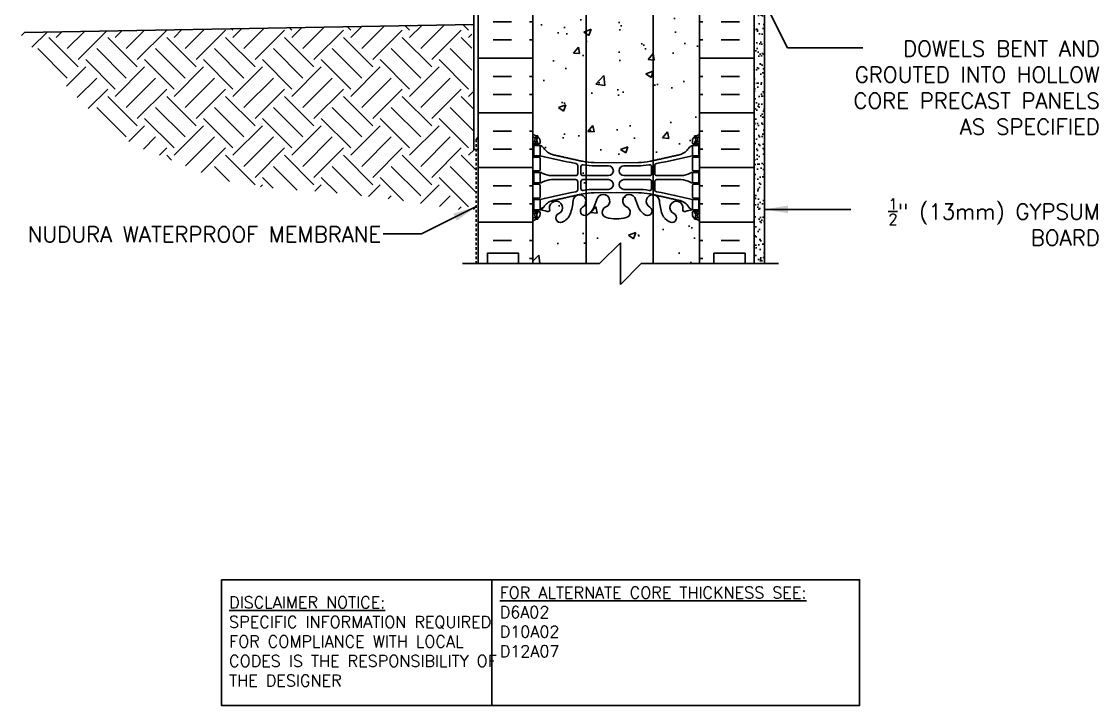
# Model space of a CAD drawing. Header units: inches. Extents: x 163.5 to 217.1, y 114.7 to 181.9.
# Drawn here: x 165.3 to 217, y 114.7 to 147.5 of the extents above; entities that cross this region are included whole.
import ezdxf
from ezdxf.enums import TextEntityAlignment as Align

# ---------------------------------------------------------------- set-up
doc = ezdxf.new("R2010")
doc.units = ezdxf.units.IN
doc.header["$LTSCALE"] = 0.5
doc.header["$MEASUREMENT"] = 0
doc.linetypes.add('DASHED2', pattern=[0.375, 0.25, -0.125])
for name, color, linetype in [('HATCH', 12, 'Continuous'), ('line25', 2, 'Continuous'), ('LINE3', 3, 'Continuous'), ('LINE50', 5, 'Continuous'), ('LINE9', 9, 'Continuous'), ('TEXT', 4, 'Continuous'), ('Web_Edge', 9, 'Continuous')]:
    doc.layers.add(name, color=color, linetype=linetype)
doc.styles.add('DIM', font='romans.shx', dxfattribs={"width": 0.7})
doc.styles.add('ROMANS', font='romans.shx', dxfattribs={"height": 0.75})
doc.styles.get("Standard").update_dxf_attribs({"font": 'romans.shx', "height": 0.75})
doc.dimstyles.new('ext_12', dxfattribs={"dimscale": 12, "dimtxt": 0.09375, "dimasz": 0.09375, "dimexe": 0.09375, "dimexo": 0.0625, "dimgap": 0.0625, "dimtad": 1, "dimdec": 1, "dimzin": 3, "dimdsep": 46, "dimlunit": 4, "dimtxsty": 'DIM', "dimcen": 0.09, "dimdle": 0.09375, "dimclrt": 4, "dimadec": 0, "dimazin": 0, "dimtfac": 1, "dimtdec": 1, "dimtmove": 2, "dimatfit": 3, "dimfxl": 1, "dimfrac": 2, "dimtolj": 1, "dimtzin": 0, "dimarcsym": 0})
pattern_1 = [(50, (189.7694, 134.9171), (3.5863, -0.3138), [0.375, -4.125]), (355, (189.7694, 134.917), (-0.6938, 3.761), [0.3, -3.3]), (100.45, (190.0683, 134.891), (2.8925, 3.4472), [0.3187, -3.5057]), (46.184, (189.7694, 135.917), (5.3362, -0.8276), [0.5625, -6.1875]), (96.636, (190.214, 135.848), (4.6733, 4.8706), [0.478, -5.2586]), (351.184, (189.7694, 135.917), (4.6733, 4.8706), [0.45, -4.95]), (21, (190.2694, 135.6671), (2.9845, -2.0131), [0.375, -4.125]), (326, (190.2694, 135.667), (1.2166, 3.6258), [0.3, -3.3]), (71.45, (190.518, 135.4994), (4.2011, 1.6127), [0.3187, -3.5057]), (37.5, (189.7694, 134.9171), (0.0608, 1.66447), [0, -3.26, 0, -3.35, 0, -3.3125]), (7.5, (189.7694, 134.9171), (1.31535, 1.97206), [0, -1.91, 0, -3.185, 0, -1.2625]), (327.5, (188.6544, 134.9171), (2.66911, -0.11277), [0, -1.25, 0, -3.9, 0, -5.175]), (317.5, (188.1544, 134.9171), (2.91593, 0.5005), [0, -1.625, 0, -2.59, 0, -3.675])]

msp = doc.modelspace()

# ---------------------------------------------------------------- hatches: boundary and pattern name
at = {"layer": 'HATCH'}
h = msp.add_hatch(dxfattribs=at)
h.set_pattern_fill('AR-CONC', color=256, scale=0.5)
h.set_pattern_definition([(50, (0, 0), (3.5863, -0.31376), [0.375, -4.125]), (355, (0, 0), (-0.693757, 3.76096), [0.3, -3.3]), (100.4514, (0.299, -0.026), (2.892544, 3.4472), [0.3187, -3.50571]), (46.1842, (0, 1), (5.33621, -0.8276), [0.5625, -6.1875]), (96.6356, (0.4447, 0.931), (4.67331, 4.87059), [0.47805, -5.25857]), (351.1842, (0, 1), (4.67331, 4.87059), [0.45, -4.95]), (21, (0.5, 0.75), (2.984535, -2.013094), [0.375, -4.125]), (326, (0.5, 0.75), (1.216577, 3.62575), [0.3, -3.3]), (71.4514, (0.7487, 0.5822), (4.20111, 1.612656), [0.3187, -3.50571]), (37.5, (0, 0), (0.060799, 1.664469), [0, -3.26, 0, -3.35, 0, -3.3125]), (7.5, (0, 0), (1.315348, 1.972059), [0, -1.91, 0, -3.185, 0, -1.2625]), (327.5, (-1.115, 0), (2.669112, -0.1127744), [0, -1.25, 0, -3.9, 0, -5.175]), (317.5, (-1.615, 0), (2.91593, 0.500525), [0, -1.625, 0, -2.59, 0, -3.675])])
edge = h.paths.add_edge_path()
edge.add_line((197.886, 180.917), (195.341, 180.917))
edge.add_line((195.341, 180.917), (195.369, 180.769))
edge.add_line((195.369, 180.769), (195.07, 180.795))
edge.add_line((195.07, 180.795), (195.172, 180.917))
edge.add_line((195.172, 180.917), (194.979, 180.917))
edge.add_line((194.979, 180.917), (193.979, 179.917))
edge.add_line((193.979, 179.917), (193.979, 180.917))
edge.add_line((193.979, 180.917), (193.979, 181.917))
edge.add_line((193.979, 181.917), (192.979, 180.917))
edge.add_line((192.979, 180.917), (189.886, 180.917))
edge.add_line((189.886, 180.917), (189.886, 178.144))
edge.add_arc((190.232, 178.505), 0.5, 226.2109, 246.4218)
edge.add_line((190.032, 178.047), (190.122, 178.047))
edge.add_line((190.122, 178.047), (190.122, 178.005))
edge.add_arc((189.982, 177.798), 0.25, 0, 55.9442, ccw=False)
edge.add_line((190.232, 177.798), (190.232, 177.73))
edge.add_arc((190.169, 177.73), 0.0625, -90, 0, ccw=False)
edge.add_line((190.169, 177.668), (190.122, 177.668))
edge.add_line((190.122, 177.668), (190.122, 177.598))
edge.add_line((190.122, 177.598), (190.227, 177.598))
edge.add_arc((190.104, 177.255), 0.364, 34.9775, 70.3387, ccw=False)
edge.add_arc((191.027, 177.866), 0.743, 212.7919, 253.8107)
edge.add_spline(control_points=[(190.82, 177.152), (192.257, 176.832)], knot_values=[0, 0, 1, 1], degree=1, periodic=0)
edge.add_arc((192.814, 179.763), 2.984, 259.2546, 270.0995)
edge.add_line((192.819, 176.78), (193.886, 176.764))
edge.add_line((193.886, 176.764), (194.952, 176.78))
edge.add_arc((194.957, 179.763), 2.984, 269.9005, 280.7454)
edge.add_spline(control_points=[(195.514, 176.832), (196.951, 177.152)], knot_values=[0, 0, 1, 1], degree=1, periodic=0)
edge.add_arc((196.744, 177.866), 0.743, 286.1893, 327.2081)
edge.add_arc((197.667, 177.255), 0.364, 109.6613, 145.0225, ccw=False)
edge.add_line((197.545, 177.598), (197.65, 177.598))
edge.add_line((197.65, 177.598), (197.65, 177.668))
edge.add_line((197.65, 177.668), (197.602, 177.668))
edge.add_arc((197.602, 177.73), 0.0625, 180, 270, ccw=False)
edge.add_line((197.54, 177.73), (197.54, 177.798))
edge.add_arc((197.79, 177.798), 0.25, 124.0558, 180, ccw=False)
edge.add_line((197.65, 178.005), (197.65, 178.047))
edge.add_line((197.65, 178.047), (197.74, 178.047))
edge.add_arc((197.54, 178.505), 0.5, 293.5782, 313.7891)
edge.add_line((197.886, 178.144), (197.886, 180.917))
h.paths.add_polyline_path([(197.701, 171.418, -0.6), (197.801, 171.418), (197.886, 171.158), (197.886, 171.917), (197.886, 173.952, 0.088416), (197.74, 174.049), (197.65, 174.049), (197.65, 174.091, -0.249069), (197.54, 174.298), (197.54, 174.365, -0.414214), (197.602, 174.428), (197.65, 174.428), (197.65, 174.498), (197.545, 174.498, 0.085348), (197.215, 174.422, -0.669601), (197.083, 174.542, 2.087231), (196.649, 174.318, -1), (196.485, 173.909, -0.21345), (196.093, 174.298, -0.068226), (195.957, 174.926, 1.753171), (195.506, 174.63, -0.940793), (195.303, 174.246, -0.173075), (194.957, 174.613), (194.814, 175, 1.612474), (194.383, 174.64, -0.734872), (194.36, 174.129, -0.068475), (193.886, 174.067, -0.068475), (193.411, 174.129, -0.734872), (193.388, 174.64, 1.612474), (192.957, 175), (192.814, 174.613, -0.173075), (192.468, 174.246, -0.940793), (192.265, 174.63, 1.753171), (191.814, 174.926, -0.068226), (191.678, 174.298, -0.21345), (191.286, 173.909, -1), (191.122, 174.318, 2.087231), (190.688, 174.542, -0.669601), (190.556, 174.422, 0.085348), (190.227, 174.498), (190.122, 174.498), (190.122, 174.428), (190.169, 174.428, -0.414214), (190.232, 174.365), (190.232, 174.298, -0.249069), (190.122, 174.091), (190.122, 174.049), (190.032, 174.049, 0.088416), (189.886, 173.952), (189.886, 171.917), (189.886, 171.158), (189.971, 171.418, -0.6), (190.071, 171.418), (190.119, 171.268), (190.246, 171.268, -0.414214), (190.296, 171.218), (190.296, 171.188), (190.396, 171.188), (190.396, 169.587, -0.380397), (190.688, 169.292, 2.087231), (191.122, 169.517, -1), (191.286, 169.925, -0.21345), (191.678, 169.536, -0.068226), (191.814, 168.908, 1.753171), (192.265, 169.205, -0.940793), (192.468, 169.588, -0.173075), (192.814, 169.221), (192.957, 168.834, 1.612474), (193.388, 169.194, -0.734872), (193.411, 169.705, -0.068475), (193.886, 169.767, -0.068475), (194.36, 169.705, -0.734872), (194.383, 169.194, 1.612474), (194.814, 168.834), (194.957, 169.221, -0.173075), (195.303, 169.588, -0.940793), (195.506, 169.205, 1.753171), (195.957, 168.908, -0.068226), (196.093, 169.536, -0.21345), (196.485, 169.925, -1), (196.649, 169.517, 2.087231), (197.083, 169.292, -0.380392), (197.376, 169.587), (197.376, 171.188), (197.476, 171.188), (197.476, 171.218, -0.414214), (197.526, 171.268), (197.652, 171.268)])
h.paths.add_polyline_path([(197.376, 164.698, 0.268138), (197.214, 164.846), (190.557, 164.846, 0.268156), (190.396, 164.698), (190.396, 163.229), (190.516, 163.029), (190.516, 162.917), (189.886, 162.917), (189.886, 162.542), (190.125, 162.542, -0.180815), (190.451, 162.667), (197.886, 162.667), (197.886, 162.917), (197.256, 162.917), (197.256, 163.029), (197.376, 163.229)])
h.paths.add_polyline_path([(198.414, 159.669), (198.606, 162.417), (190.453, 162.417, 0.243307), (190.25, 162.31), (190.25, 161.462), (190.209, 161.462), (190.209, 160.917), (189.959, 160.917), (189.959, 161.462), (189.886, 161.462), (189.886, 160.712), (190.25, 160.712), (190.25, 159.512), (189.886, 159.512), (189.886, 158.762), (190.25, 158.762), (190.25, 157.562), (189.886, 157.562), (189.886, 156.812), (190.25, 156.812), (190.25, 155.612), (189.886, 155.612), (189.886, 154.454, -0.324963), (189.992, 154.418, -0.520567), (190.399, 154.378, -0.520567), (190.858, 154.378, -0.520567), (191.422, 154.378, -0.520567), (191.908, 154.378, -0.520567), (192.301, 154.391, -0.520567), (192.983, 154.391, -0.520567), (193.351, 154.391, -0.520567), (193.561, 154.391, -0.520567), (193.993, 154.391, -0.520567), (194.518, 154.391, -0.520567), (195.082, 154.391, -0.520567), (195.515, 154.391, -0.396716), (195.934, 154.478, -0.396716), (196.354, 154.391, -0.520567), (196.787, 154.391, -0.520567), (197.351, 154.391, -0.520567), (197.875, 154.391, -0.098929), (197.95, 154.463, -0.69452), (198.073, 154.792), (198.237, 157.136), (198.362, 158.923, 0.932515)])
edge = h.paths.add_edge_path()
edge.add_arc((197.54, 147.329), 0.5, 46.2109, 66.4218)
edge.add_line((197.74, 147.788), (197.65, 147.788))
edge.add_line((197.65, 147.788), (197.65, 147.829))
edge.add_arc((197.79, 148.037), 0.25, 180, 235.9442, ccw=False)
edge.add_line((197.54, 148.037), (197.54, 148.104))
edge.add_arc((197.602, 148.104), 0.0625, 90, 180, ccw=False)
edge.add_line((197.602, 148.167), (197.65, 148.167))
edge.add_line((197.65, 148.167), (197.65, 148.237))
edge.add_line((197.65, 148.237), (197.545, 148.237))
edge.add_arc((197.667, 148.579), 0.364, 214.9775, 250.3387, ccw=False)
edge.add_arc((196.744, 147.968), 0.743, 32.7919, 73.8107)
edge.add_spline(control_points=[(196.951, 148.682), (195.514, 149.002)], knot_values=[0, 0, 1, 1], degree=1, periodic=0)
edge.add_arc((194.957, 146.071), 2.984, 79.2546, 90.0995)
edge.add_line((194.952, 149.055), (193.886, 149.07))
edge.add_line((193.886, 149.07), (192.819, 149.055))
edge.add_arc((192.814, 146.071), 2.984, 89.9005, 100.7454)
edge.add_spline(control_points=[(192.257, 149.002), (190.82, 148.682)], knot_values=[0, 0, 1, 1], degree=1, periodic=0)
edge.add_arc((191.027, 147.968), 0.743, 106.1893, 147.2081)
edge.add_arc((190.104, 148.579), 0.364, 289.6613, 325.0225, ccw=False)
edge.add_line((190.227, 148.237), (190.122, 148.237))
edge.add_line((190.122, 148.237), (190.122, 148.167))
edge.add_line((190.122, 148.167), (190.169, 148.167))
edge.add_arc((190.169, 148.104), 0.0625, 0, 90, ccw=False)
edge.add_line((190.232, 148.104), (190.232, 148.037))
edge.add_arc((189.982, 148.037), 0.25, 304.0558, 360, ccw=False)
edge.add_line((190.122, 147.829), (190.122, 147.788))
edge.add_line((190.122, 147.788), (190.032, 147.788))
edge.add_arc((190.232, 147.329), 0.5, 113.5782, 133.7891)
edge.add_line((189.886, 147.69), (189.886, 142.144))
edge.add_arc((190.232, 142.505), 0.5, 226.2109, 246.4218)
edge.add_line((190.032, 142.047), (190.122, 142.047))
edge.add_line((190.122, 142.047), (190.122, 142.005))
edge.add_arc((189.982, 141.798), 0.25, 0, 55.9442, ccw=False)
edge.add_line((190.232, 141.798), (190.232, 141.73))
edge.add_arc((190.169, 141.73), 0.0625, -90, 0, ccw=False)
edge.add_line((190.169, 141.668), (190.122, 141.668))
edge.add_line((190.122, 141.668), (190.122, 141.598))
edge.add_line((190.122, 141.598), (190.227, 141.598))
edge.add_arc((190.104, 141.255), 0.364, 34.9775, 70.3387, ccw=False)
edge.add_arc((191.027, 141.866), 0.743, 212.7919, 253.8107)
edge.add_spline(control_points=[(190.82, 141.152), (192.257, 140.832)], knot_values=[0, 0, 1, 1], degree=1, periodic=0)
edge.add_arc((192.814, 143.763), 2.984, 259.2546, 270.0995)
edge.add_line((192.819, 140.78), (193.886, 140.764))
edge.add_line((193.886, 140.764), (194.952, 140.78))
edge.add_arc((194.957, 143.763), 2.984, 269.9005, 280.7454)
edge.add_spline(control_points=[(195.514, 140.832), (196.951, 141.152)], knot_values=[0, 0, 1, 1], degree=1, periodic=0)
edge.add_arc((196.744, 141.866), 0.743, 286.1893, 327.2081)
edge.add_arc((197.667, 141.255), 0.364, 109.6613, 145.0225, ccw=False)
edge.add_line((197.545, 141.598), (197.65, 141.598))
edge.add_line((197.65, 141.598), (197.65, 141.668))
edge.add_line((197.65, 141.668), (197.602, 141.668))
edge.add_arc((197.602, 141.73), 0.0625, 180, 270, ccw=False)
edge.add_line((197.54, 141.73), (197.54, 141.798))
edge.add_arc((197.79, 141.798), 0.25, 124.0558, 180, ccw=False)
edge.add_line((197.65, 142.005), (197.65, 142.047))
edge.add_line((197.65, 142.047), (197.74, 142.047))
edge.add_arc((197.54, 142.505), 0.5, 293.5782, 313.7891)
edge.add_line((197.886, 142.144), (197.886, 147.69))
h = msp.add_hatch(dxfattribs=at)
h.set_pattern_fill('INSUL', color=256, scale=7, style=0)
h.set_pattern_definition([(0, (-2736.276, -261.0924), (0, 2.625), []), (0, (-2736.276, -260.2174), (0, 2.625), [0.875, -0.875]), (0, (-2736.276, -259.3424), (0, 2.625), [0.875, -0.875])])
h.paths.add_polyline_path([(187.261, 135.917), (187.698, 135.917), (187.698, 136.417), (189.198, 136.417), (189.198, 135.917), (189.886, 135.917), (189.886, 153.917), (189.198, 153.917), (189.198, 154.417), (187.698, 154.417), (187.698, 153.917), (187.261, 153.917)])
h = msp.add_hatch(dxfattribs=at)
h.set_pattern_fill('INSUL', color=256, scale=7, style=0)
h.set_pattern_definition([(180, (3124.047, -261.0924), (0, 2.625), []), (180, (3124.047, -260.2174), (0, 2.625), [0.875, -0.875]), (180, (3124.047, -259.3424), (0, 2.625), [0.875, -0.875])])
h.paths.add_polyline_path([(200.511, 135.917), (200.073, 135.917), (200.073, 136.417), (198.573, 136.417), (198.573, 135.917), (197.886, 135.917), (197.886, 153.917), (198.573, 153.917), (198.573, 154.417), (200.073, 154.417), (200.073, 153.917), (200.511, 153.917)])
h = msp.add_hatch(dxfattribs=at)
h.set_pattern_fill('AR-SAND', color=256, scale=0.25, style=0)
h.set_pattern_definition([(37.5, (93.70738, 7.51603), (-0.0157483, 0.4817059), [0, -0.38, 0, -0.425, 0, -0.40625]), (7.5, (93.7074, 7.516), (0.4424442, 0.7055365), [0, -0.205, 0, -0.3425, 0, -0.13125]), (327.5, (93.3999, 7.51603), (0.7785355, 0.0014148), [0, -0.125, 0, -0.45, 0, -0.5875]), (317.5, (93.3999, 7.516), (0.7515317, 0.219419), [0, -0.0625, 0, -0.295, 0, -0.3375])])
h.paths.add_polyline_path([(201.011, 144.478), (200.511, 145.277), (200.511, 135.917), (201.011, 135.917)])
h.paths.add_polyline_path([(201.011, 153.417), (200.511, 153.417), (200.511, 145.277), (201.011, 144.478)])
h = msp.add_hatch(dxfattribs=at)
h.set_pattern_fill('AR-CONC', color=256, scale=0.5, style=0)
h.set_pattern_definition([(50, (189.7694, 137.8155), (3.5863, -0.3138), [0.375, -4.125]), (355, (189.7694, 137.8155), (-0.6938, 3.761), [0.3, -3.3]), (100.45, (190.0683, 137.7893), (2.8925, 3.4472), [0.3187, -3.5057]), (46.18, (189.7694, 138.8155), (5.336, -0.8276), [0.5625, -6.1875]), (96.64, (190.214, 138.7465), (4.6733, 4.8706), [0.478, -5.2586]), (351.18, (189.7694, 138.8155), (4.6733, 4.8706), [0.45, -4.95]), (21, (190.2694, 138.5655), (2.9845, -2.013), [0.375, -4.125]), (326, (190.2694, 138.5655), (1.2166, 3.6258), [0.3, -3.3]), (71.45, (190.518, 138.3977), (4.201, 1.6127), [0.3187, -3.5057]), (37.5, (189.7694, 137.8155), (0.0608, 1.66447), [0, -3.26, 0, -3.35, 0, -3.3125]), (7.5, (189.7694, 137.8155), (1.31535, 1.97206), [0, -1.91, 0, -3.185, 0, -1.2625]), (327.5, (188.6544, 137.8155), (2.6691, -0.11277), [0, -1.25, 0, -3.9, 0, -5.175]), (317.5, (188.1544, 137.8155), (2.9159, 0.5005), [0, -1.625, 0, -2.59, 0, -3.675])])
edge = h.paths.add_edge_path()
edge.add_arc((192.814, 143.763), 2.984, 259.2546, 262.8136, ccw=False)
edge.add_spline(control_points=[(192.257, 140.832), (190.82, 141.152)], knot_values=[0, 0, 1, 1], degree=1, periodic=0)
edge.add_arc((191.027, 141.866), 0.743, 212.7919, 253.8107, ccw=False)
edge.add_arc((190.104, 141.255), 0.364, 34.9775, 70.3387)
edge.add_line((190.227, 141.598), (190.227, 141.098))
edge.add_line((190.227, 141.098), (190.122, 141.098))
edge.add_line((190.122, 141.098), (190.122, 141.028))
edge.add_line((190.122, 141.028), (190.169, 141.028))
edge.add_arc((190.169, 140.965), 0.0625, 0, 90, ccw=False)
edge.add_line((190.232, 140.965), (190.232, 140.43))
edge.add_arc((190.169, 140.43), 0.0625, -90, 0, ccw=False)
edge.add_line((190.169, 140.368), (190.122, 140.368))
edge.add_line((190.122, 140.368), (190.122, 140.298))
edge.add_line((190.122, 140.298), (190.218, 140.298))
edge.add_arc((190.222, 140.079), 0.219, 88.92, 91.08, ccw=False)
edge.add_line((190.227, 140.298), (190.227, 140.048))
edge.add_line((190.227, 140.048), (190.227, 139.798))
edge.add_arc((190.222, 140.016), 0.219, 271.08, 299.5063)
edge.add_arc((190.864, 138.797), 1.16, 94.1968, 117.4156, ccw=False)
edge.add_line((190.779, 139.953), (191.934, 139.952))
edge.add_arc((191.934, 139.852), 0.1, 0, 89.9612, ccw=False)
edge.add_line((192.034, 139.852), (192.034, 139.468))
edge.add_arc((191.934, 139.468), 0.1, -79.6343, 0, ccw=False)
edge.add_arc((197.035, 111.577), 28.253, 100.3657, 103.9448)
edge.add_line((190.227, 138.998), (190.227, 138.498))
edge.add_arc((190.104, 138.84), 0.364, 289.6613, 325.0225)
edge.add_arc((191.027, 138.229), 0.743, 106.1893, 147.2081, ccw=False)
edge.add_spline(control_points=[(190.82, 138.943), (192.257, 139.264)], knot_values=[0, 0, 1, 1], degree=1, periodic=0)
edge.add_arc((192.814, 136.332), 2.984, 97.1864, 100.7454, ccw=False)
edge.add_line((192.44, 139.292), (192.44, 140.803))
h = msp.add_hatch(dxfattribs=at)
h.set_pattern_fill('AR-CONC', color=256, scale=0.5, style=0)
h.set_pattern_definition(pattern_1)
h.paths.add_polyline_path([(192.44, 138.236, -0.878474), (192.265, 138.63, 1.753171), (191.814, 138.926, -0.068226), (191.678, 138.298, -0.21345), (191.286, 137.909, -1), (191.122, 138.318, 2.087231), (190.688, 138.542, -0.638777), (190.564, 138.419, 0.087457), (190.227, 138.498), (190.122, 138.498), (190.122, 138.428), (190.169, 138.428, -0.414214), (190.232, 138.365), (190.232, 138.298, -0.249069), (190.122, 138.091), (190.122, 138.049), (190.032, 138.049, 0.088416), (189.886, 137.952), (189.886, 135.917), (192.44, 135.917)])
h = msp.add_hatch(dxfattribs=at)
h.set_pattern_fill('AR-CONC', color=256, scale=0.5, style=0)
h.set_pattern_definition(pattern_1)
h.paths.add_polyline_path([(193.897, 138.067, -0.001668), (193.886, 138.067, -0.068475), (193.411, 138.129, -0.734872), (193.388, 138.64, 1.612474), (192.957, 139), (192.814, 138.613, -0.173075), (192.468, 138.246, -0.03412), (192.44, 138.236), (192.44, 135.917), (193.084, 135.917), (193.897, 136.731)])
h = msp.add_hatch(dxfattribs=at)
h.set_pattern_fill('AR-CONC', color=256, scale=0.5, style=0)
h.set_pattern_definition(pattern_1)
h.paths.add_polyline_path([(197.886, 137.952, 0.088416), (197.74, 138.049), (197.65, 138.049), (197.65, 138.091, -0.249069), (197.54, 138.298), (197.54, 138.365, -0.414214), (197.602, 138.428), (197.65, 138.428), (197.65, 138.498), (197.545, 138.498, 0.087457), (197.207, 138.419, -0.638777), (197.083, 138.542, 2.087231), (196.649, 138.318, -1), (196.485, 137.909, -0.21345), (196.093, 138.298, -0.068226), (195.957, 138.926, 1.753171), (195.506, 138.63, -0.940793), (195.303, 138.246, -0.173075), (194.957, 138.613), (194.814, 139, 1.612474), (194.383, 138.64, -0.734872), (194.36, 138.129, -0.066799), (193.897, 138.067), (193.897, 136.731), (194.084, 136.917), (194.084, 135.917), (194.084, 134.917), (195.084, 135.917), (197.886, 135.917)])

# ---------------------------------------------------------------- linework, layer by layer
for p, q in [((165.327, 146.877), (165.471, 147.021)), ((165.822, 146.311), (166.551, 147.04)), ((166.994, 146.776), (167.27, 147.052)), ((167.524, 146.245), (168.35, 147.071)), ((168.054, 145.715), (169.429, 147.09)), ((169.822, 146.776), (170.149, 147.102)), ((170.352, 146.245), (171.229, 147.121)), ((170.883, 145.715), (172.297, 147.129)), ((172.651, 147.129), (172.634, 147.146)), ((172.651, 146.776), (173.028, 147.153)), ((173.181, 146.245), (174.107, 147.172)), ((173.711, 145.715), (175.125, 147.129)), ((175.479, 147.129), (175.414, 147.194)), ((175.479, 146.776), (175.906, 147.203)), ((176.009, 146.245), (176.986, 147.222)), ((176.54, 145.715), (177.954, 147.129)), ((178.307, 147.129), (178.194, 147.243)), ((178.307, 146.776), (178.785, 147.253)), ((178.838, 146.245), (179.865, 147.272)), ((179.368, 145.715), (180.782, 147.129)), ((181.136, 147.129), (180.973, 147.292)), ((181.136, 146.776), (181.664, 147.304)), ((181.666, 146.245), (182.743, 147.322)), ((182.196, 145.715), (183.611, 147.129)), ((183.964, 147.129), (183.753, 147.34)), ((183.964, 146.776), (184.543, 147.354)), ((184.495, 146.245), (185.622, 147.373)), ((185.025, 145.715), (186.439, 147.129)), ((186.793, 147.129), (186.533, 147.389)), ((186.793, 146.776), (186.948, 146.931)), ((168.054, 145.361), (166.64, 146.776)), ((170.883, 145.361), (169.469, 146.776)), ((173.711, 145.361), (172.297, 146.776)), ((176.54, 145.361), (175.125, 146.776)), ((179.368, 145.361), (177.954, 146.776)), ((182.196, 145.361), (180.782, 146.776)), ((185.025, 145.361), (183.611, 146.776)), ((186.948, 146.267), (186.439, 146.776)), ((167.524, 144.831), (166.11, 146.245)), ((170.352, 144.831), (168.938, 146.245)), ((173.181, 144.831), (171.767, 146.245)), ((176.009, 144.831), (174.595, 146.245)), ((178.838, 144.831), (177.424, 146.245)), ((181.666, 144.831), (180.252, 146.245)), ((184.495, 144.831), (183.08, 146.245)), ((186.948, 145.206), (185.909, 146.245)), ((167.487, 144.441), (168.408, 145.361)), ((169.822, 144.301), (168.408, 145.715)), ((169.822, 143.947), (171.236, 145.361)), ((172.651, 144.301), (171.236, 145.715)), ((172.651, 143.947), (174.065, 145.361)), ((175.479, 144.301), (174.065, 145.715)), ((175.479, 143.947), (176.893, 145.361)), ((178.307, 144.301), (176.893, 145.715)), ((178.307, 143.947), (179.722, 145.361)), ((181.136, 144.301), (179.722, 145.715)), ((181.136, 143.947), (182.55, 145.361)), ((183.964, 144.301), (182.55, 145.715)), ((183.964, 143.947), (185.378, 145.361)), ((186.793, 144.301), (185.378, 145.715)), ((168.002, 143.894), (168.938, 144.831)), ((170.352, 143.417), (171.767, 144.831)), ((173.181, 143.417), (174.595, 144.831)), ((176.009, 143.417), (177.424, 144.831)), ((178.838, 143.417), (180.252, 144.831)), ((181.666, 143.417), (183.08, 144.831)), ((184.495, 143.417), (185.909, 144.831)), ((168.529, 143.361), (169.469, 144.301)), ((170.883, 142.886), (172.297, 144.301)), ((173.711, 142.886), (175.125, 144.301)), ((176.54, 142.886), (177.954, 144.301)), ((179.368, 142.886), (180.782, 144.301)), ((182.196, 142.886), (183.611, 144.301)), ((185.025, 142.886), (186.439, 144.301)), ((170.883, 142.533), (169.469, 143.947)), ((173.711, 142.533), (172.297, 143.947)), ((176.54, 142.533), (175.125, 143.947)), ((179.368, 142.533), (177.954, 143.947)), ((182.196, 142.533), (180.782, 143.947)), ((185.025, 142.533), (183.611, 143.947)), ((187.052, 143.334), (186.439, 143.947)), ((186.793, 143.947), (187.052, 144.207)), ((170.352, 142.003), (168.938, 143.417)), ((173.181, 142.003), (171.767, 143.417)), ((176.009, 142.003), (174.595, 143.417)), ((178.838, 142.003), (177.424, 143.417)), ((181.666, 142.003), (180.252, 143.417)), ((184.495, 142.003), (183.08, 143.417)), ((187.052, 142.273), (185.909, 143.417)), ((172.651, 141.472), (171.236, 142.886)), ((175.479, 141.472), (174.065, 142.886)), ((178.307, 141.472), (176.893, 142.886)), ((181.136, 141.472), (179.722, 142.886)), ((183.964, 141.472), (182.55, 142.886)), ((186.793, 141.472), (185.378, 142.886)), ((170.482, 141.779), (171.236, 142.533)), ((172.651, 141.119), (174.065, 142.533)), ((175.479, 141.119), (176.893, 142.533)), ((178.307, 141.119), (179.722, 142.533)), ((181.136, 141.119), (182.55, 142.533)), ((183.964, 141.119), (185.378, 142.533)), ((171.18, 141.416), (171.767, 142.003)), ((173.202, 140.609), (174.595, 142.003)), ((176.009, 140.588), (177.424, 142.003)), ((178.838, 140.588), (180.252, 142.003)), ((181.666, 140.588), (183.08, 142.003)), ((184.495, 140.588), (185.909, 142.003)), ((171.946, 141.121), (172.297, 141.472)), ((173.951, 140.297), (175.125, 141.472)), ((176.54, 140.058), (177.954, 141.472)), ((179.368, 140.058), (180.782, 141.472)), ((182.196, 140.058), (183.611, 141.472)), ((185.025, 140.058), (186.439, 141.472)), ((186.793, 141.119), (187.072, 141.398)), ((172.526, 140.89), (172.297, 141.119)), ((176.54, 139.704), (175.125, 141.119)), ((179.368, 139.704), (177.954, 141.119)), ((182.196, 139.704), (180.782, 141.119)), ((185.025, 139.704), (183.611, 141.119)), ((187.156, 140.401), (186.439, 141.119)), ((175.317, 139.866), (174.595, 140.588)), ((178.56, 139.452), (177.424, 140.588)), ((181.659, 139.181), (180.252, 140.588)), ((184.495, 139.174), (183.08, 140.588)), ((187.156, 139.341), (185.909, 140.588)), ((176.799, 139.611), (176.893, 139.704)), ((177.409, 139.542), (176.893, 140.058)), ((179.411, 139.394), (179.722, 139.704)), ((180.479, 139.301), (179.722, 140.058)), ((181.99, 139.145), (182.55, 139.704)), ((183.677, 138.931), (182.55, 140.058)), ((184.483, 138.809), (185.378, 139.704)), ((186.793, 138.644), (185.378, 140.058)), ((182.938, 139.032), (183.08, 139.174)), ((185.399, 138.664), (185.909, 139.174)), ((186.318, 138.523), (186.439, 138.644)), ((187.025, 138.523), (187.156, 138.654))]:
    msp.add_line(p, q, dxfattribs=at)
at = {"layer": 'line25'}
for p, q in [((189.886, 153.917), (189.886, 135.917)), ((197.886, 135.917), (197.886, 153.917))]:
    msp.add_line(p, q, dxfattribs=at)
at = {"layer": 'LINE3'}
for p, q in [((192.44, 162.417), (192.44, 135.917)), ((195.656, 152.636), (195.656, 135.917))]:
    msp.add_line(p, q, dxfattribs=at)
at = {"layer": 'LINE50'}
for p, q in [((187.261, 135.917), (187.261, 153.917)), ((200.511, 135.917), (200.511, 153.917)), ((165.471, 147.021), (187.052, 147.396))]:
    msp.add_line(p, q, dxfattribs=at)
for points in [[(189.886, 135.917), (189.198, 135.917), (189.198, 136.417), (187.698, 136.417), (187.698, 135.917), (187.261, 135.917)], [(197.886, 135.917), (198.573, 135.917), (198.573, 136.417), (200.073, 136.417), (200.073, 135.917), (200.511, 135.917)]]:
    msp.add_lwpolyline(points, dxfattribs=at)
at = {"layer": 'LINE9'}
for p, q in [((201.011, 135.917), (201.011, 154.417)), ((187.052, 141.398), (187.052, 153.286)), ((187.052, 141.398), (187.261, 141.398)), ((194.084, 136.917), (193.084, 135.917)), ((194.084, 135.917), (194.084, 136.917)), ((186.496, 135.917), (193.084, 135.917)), ((194.084, 135.917), (194.084, 134.917)), ((194.084, 134.917), (195.084, 135.917)), ((201.671, 135.917), (195.084, 135.917))]:
    msp.add_line(p, q, dxfattribs=at)
at = {"layer": 'LINE9', "linetype": 'DASHED2'}
for q in [(187.25, 141.974), (187.156, 135.917)]:
    msp.add_line((187.156, 141.88), q, dxfattribs=at)
at = {"layer": 'TEXT'}
msp.add_lwpolyline([(174.929, 120.739), (187.913, 120.739), (187.913, 114.701), (174.929, 114.701)], close=True, dxfattribs=at)
msp.add_lwpolyline([(187.913, 120.739), (205.573, 120.739), (205.573, 114.701), (187.913, 114.701)], dxfattribs=at)
at = {"layer": 'Web_Edge'}
for p, q in [((189.886, 141.768), (189.963, 141.768)), ((190.032, 142.047), (190.122, 142.047)), ((190.122, 142.047), (190.122, 142.005)), ((190.232, 141.798), (190.232, 141.73)), ((197.54, 141.798), (197.54, 141.73)), ((197.74, 142.047), (197.65, 142.047)), ((197.65, 142.047), (197.65, 142.005)), ((197.886, 141.768), (197.808, 141.768)), ((189.886, 141.668), (190.169, 141.668)), ((190.032, 141.668), (190.032, 141.598)), ((190.122, 141.668), (190.122, 141.598)), ((197.886, 141.668), (197.602, 141.668)), ((197.65, 141.668), (197.65, 141.598)), ((197.74, 141.668), (197.74, 141.598)), ((189.886, 141.028), (190.169, 141.028)), ((190.032, 141.098), (190.032, 141.028)), ((190.122, 141.098), (190.122, 141.028)), ((190.232, 140.965), (190.232, 140.43)), ((192.819, 140.78), (193.886, 140.764)), ((194.952, 140.78), (193.886, 140.764)), ((197.54, 140.965), (197.54, 140.43)), ((197.886, 141.028), (197.602, 141.028)), ((197.65, 141.098), (197.65, 141.028)), ((197.74, 141.098), (197.74, 141.028)), ((189.886, 140.368), (190.169, 140.368)), ((190.032, 140.368), (190.032, 140.298)), ((190.122, 140.368), (190.122, 140.298)), ((192.034, 140.628), (192.034, 140.243)), ((192.186, 140.566), (192.186, 140.243)), ((192.866, 140.612), (193.513, 140.612)), ((194.905, 140.612), (194.258, 140.612)), ((195.585, 140.566), (195.585, 140.243)), ((195.737, 140.628), (195.737, 140.243)), ((197.886, 140.368), (197.602, 140.368)), ((197.65, 140.368), (197.65, 140.298)), ((197.74, 140.368), (197.74, 140.298)), ((189.886, 139.728), (190.169, 139.728)), ((190.032, 139.728), (190.032, 139.798)), ((190.122, 139.728), (190.122, 139.798)), ((190.232, 139.13), (190.232, 139.665)), ((190.779, 140.142), (191.934, 140.143)), ((190.779, 139.953), (191.934, 139.952)), ((192.034, 139.468), (192.034, 139.852)), ((192.186, 139.53), (192.186, 139.852)), ((192.286, 140.143), (193.513, 140.143)), ((192.286, 139.952), (193.513, 139.952)), ((195.485, 140.143), (194.258, 140.143)), ((195.485, 139.952), (194.258, 139.952)), ((195.585, 139.53), (195.585, 139.852)), ((195.737, 139.468), (195.737, 139.852)), ((196.992, 140.142), (195.837, 140.143)), ((196.992, 139.953), (195.837, 139.952)), ((197.54, 139.13), (197.54, 139.665)), ((197.886, 139.728), (197.602, 139.728)), ((197.65, 139.728), (197.65, 139.798)), ((197.74, 139.728), (197.74, 139.798)), ((192.819, 139.316), (193.886, 139.332)), ((192.866, 139.484), (193.513, 139.484)), ((194.952, 139.316), (193.886, 139.332)), ((194.905, 139.484), (194.258, 139.484)), ((189.886, 139.068), (190.169, 139.068)), ((190.032, 138.998), (190.032, 139.068)), ((190.122, 138.998), (190.122, 139.068)), ((192.957, 139), (192.814, 138.613)), ((194.814, 139), (194.957, 138.613)), ((197.886, 139.068), (197.602, 139.068)), ((197.65, 138.998), (197.65, 139.068)), ((197.74, 138.998), (197.74, 139.068)), ((189.886, 138.428), (190.169, 138.428)), ((189.886, 138.328), (189.963, 138.328)), ((190.032, 138.428), (190.032, 138.498)), ((190.122, 138.428), (190.122, 138.498)), ((190.122, 138.049), (190.122, 138.091)), ((190.232, 138.298), (190.232, 138.365)), ((197.54, 138.298), (197.54, 138.365)), ((197.886, 138.428), (197.602, 138.428)), ((197.65, 138.428), (197.65, 138.498)), ((197.65, 138.049), (197.65, 138.091)), ((197.74, 138.428), (197.74, 138.498)), ((197.886, 138.328), (197.808, 138.328)), ((190.032, 138.049), (190.122, 138.049)), ((197.74, 138.049), (197.65, 138.049))]:
    msp.add_line(p, q, dxfattribs=at)
for points in [[(189.927, 141.098), (190.227, 141.098), (190.227, 141.598), (189.927, 141.598)], [(197.845, 141.098), (197.545, 141.098), (197.545, 141.598), (197.845, 141.598)], [(189.927, 138.998), (190.227, 138.998), (190.227, 138.498), (189.927, 138.498)], [(197.845, 138.998), (197.545, 138.998), (197.545, 138.498), (197.845, 138.498)]]:
    msp.add_lwpolyline(points, close=True, dxfattribs=at)
for points in [[(190.227, 140.048), (190.227, 140.298), (189.927, 140.298), (189.927, 140.048)], [(197.545, 140.048), (197.545, 140.298), (197.845, 140.298), (197.845, 140.048)], [(190.227, 140.048), (190.227, 139.798), (189.927, 139.798), (189.927, 140.048)], [(197.545, 140.048), (197.545, 139.798), (197.845, 139.798), (197.845, 140.048)]]:
    msp.add_lwpolyline(points, dxfattribs=at)
for centre, radius, start, end in [((190.232, 142.505), 0.5, 226.2109, 250.5288), ((190.232, 142.505), 0.6, 234.7832, 245.0748), ((189.964, 141.787), 0.0196, 269.4032, 15.4901), ((190.225, 141.852), 0.25, 140.1145, 222.4609), ((189.969, 141.942), 0.021, 343.464, 63.9957), ((190.067, 141.983), 0.045, 321.448, 139.1879), ((190.074, 141.714), 0.045, 222.4609, 42.4609), ((189.982, 141.798), 0.25, 0, 70.5288), ((190.225, 141.852), 0.16, 140.0001, 222.4609), ((190.169, 141.73), 0.0625, 270, 0), ((197.79, 141.798), 0.25, 109.4712, 180), ((197.602, 141.73), 0.0625, 180, 270), ((197.697, 141.714), 0.045, 137.5391, 317.5391), ((197.704, 141.983), 0.045, 40.8121, 218.552), ((197.546, 141.852), 0.16, 317.5391, 39.9999), ((197.54, 142.505), 0.5, 289.4712, 313.7891), ((197.546, 141.852), 0.25, 317.5391, 39.8855), ((197.802, 141.942), 0.021, 116.0043, 196.536), ((197.807, 141.787), 0.0196, 164.5099, 270.5968), ((197.54, 142.505), 0.6, 294.9252, 305.2168), ((190.104, 141.255), 0.364, 34.9775, 70.3387), ((191.027, 141.866), 0.743, 212.7919, 253.8107), ((196.744, 141.866), 0.743, 286.1893, 327.2081), ((197.667, 141.255), 0.364, 109.6613, 145.0225), ((190.169, 140.965), 0.0625, 0, 90), ((197.035, 168.518), 28.253, 256.0552, 259.6343), ((191.934, 140.628), 0.1, 360, 79.6343), ((192.814, 143.763), 2.984, 259.2546, 270.0995), ((194.957, 143.763), 2.984, 269.9005, 280.7454), ((195.837, 140.628), 0.1, 100.3657, 180), ((190.736, 168.518), 28.253, 280.3657, 283.9448), ((197.602, 140.965), 0.0625, 90, 180), ((190.169, 140.43), 0.0625, 270, 0), ((190.222, 140.079), 0.219, 60.4937, 88.92), ((190.864, 141.299), 1.16, 242.5844, 265.8032), ((191.934, 140.243), 0.1, 270.0388, 360), ((192.286, 140.566), 0.1, 79.2546, 180), ((192.286, 140.243), 0.1, 180, 270), ((192.861, 143.596), 2.984, 259.2546, 270.0995), ((193.513, 140.377), 0.234, 270, 90), ((194.258, 140.377), 0.234, 90, 270), ((194.91, 143.596), 2.984, 269.9005, 280.7454), ((195.485, 140.566), 0.1, 0, 100.7454), ((195.485, 140.243), 0.1, 270, 0), ((195.837, 140.243), 0.1, 180, 269.9612), ((196.907, 141.299), 1.16, 274.1968, 297.4156), ((197.549, 140.079), 0.219, 91.08, 119.5063), ((197.602, 140.43), 0.0625, 180, 270), ((190.169, 139.665), 0.0625, 0, 90), ((190.222, 140.016), 0.219, 271.08, 299.5063), ((190.864, 138.797), 1.16, 94.1968, 117.4156), ((191.934, 139.852), 0.1, 0, 89.9612), ((192.286, 139.852), 0.1, 90, 180), ((193.513, 139.718), 0.234, 270, 90), ((194.258, 139.718), 0.234, 90, 270), ((195.485, 139.852), 0.1, 0, 90), ((195.837, 139.852), 0.1, 90.0388, 180), ((196.907, 138.797), 1.16, 62.5844, 85.8032), ((197.549, 140.016), 0.219, 240.4937, 268.92), ((197.602, 139.665), 0.0625, 90, 180), ((190.169, 139.13), 0.0625, 270, 0), ((197.035, 111.577), 28.253, 100.3657, 103.9448), ((192.127, 138.911), 0.314, 296.0652, 177.2643), ((191.934, 139.468), 0.1, 280.3657, 0), ((192.286, 139.53), 0.1, 180, 280.7454), ((192.814, 136.332), 2.984, 89.9005, 100.7454), ((192.861, 136.5), 2.984, 89.9005, 100.7454), ((193.262, 138.927), 0.314, 293.8084, 166.5854), ((194.509, 138.927), 0.314, 13.4146, 246.1916), ((194.91, 136.5), 2.984, 79.2546, 90.0995), ((194.957, 136.332), 2.984, 79.2546, 90.0995), ((195.644, 138.911), 0.314, 2.7357, 243.9348), ((195.485, 139.53), 0.1, 259.2546, 0), ((195.837, 139.468), 0.1, 180, 259.6343), ((190.736, 111.577), 28.253, 76.0552, 79.6343), ((197.602, 139.13), 0.0625, 180, 270), ((190.104, 138.84), 0.364, 289.6613, 325.0225), ((191.027, 138.229), 0.743, 106.1893, 147.2081), ((190.996, 138.605), 0.314, 293.8084, 191.4114), ((189.456, 139.107), 2.365, 339.9985, 355.6105), ((192.378, 138.444), 0.217, 121.463, 294.4736), ((192.127, 138.914), 0.75, 297.0295, 336.3062), ((193.48, 138.388), 0.268, 109.9662, 255.2108), ((194.291, 138.388), 0.268, 284.7892, 70.0338), ((195.644, 138.914), 0.75, 203.6938, 242.9705), ((195.393, 138.444), 0.217, 245.5264, 58.537), ((198.315, 139.107), 2.365, 184.3895, 200.0015), ((196.775, 138.605), 0.314, 348.5886, 246.1916), ((196.744, 138.229), 0.743, 32.7919, 73.8107), ((197.667, 138.84), 0.364, 214.9775, 250.3387), ((190.232, 137.591), 0.6, 114.9252, 125.2168), ((189.964, 138.308), 0.0196, 344.5099, 90.5968), ((190.225, 138.243), 0.25, 137.5391, 219.8855), ((189.969, 138.154), 0.021, 296.0043, 16.536), ((190.067, 138.112), 0.045, 220.8121, 38.552), ((190.074, 138.382), 0.045, 317.5391, 137.5391), ((190.225, 138.243), 0.16, 137.5391, 219.9999), ((189.982, 138.298), 0.25, 289.4712, 360), ((190.169, 138.365), 0.0625, 360, 90), ((190.172, 137.502), 0.997, 66.8533, 86.8462), ((190.597, 138.51), 0.0968, 249.5669, 19.8449), ((191.204, 138.113), 0.22, 111.8037, 291.8037), ((191.047, 138.542), 0.677, 290.6803, 338.8761), ((193.874, 139.821), 1.754, 254.7082, 270.3771), ((193.897, 139.821), 1.754, 269.6229, 285.2918), ((196.724, 138.542), 0.677, 201.1239, 249.3197), ((196.567, 138.113), 0.22, 248.1963, 68.1963), ((197.174, 138.51), 0.0968, 160.1551, 290.4331), ((197.599, 137.502), 0.997, 93.1538, 113.1467), ((197.602, 138.365), 0.0625, 90, 180), ((197.79, 138.298), 0.25, 180, 250.5288), ((197.697, 138.382), 0.045, 42.4609, 222.4609), ((197.704, 138.112), 0.045, 141.448, 319.1879), ((197.546, 138.243), 0.16, 320.0001, 42.4609), ((197.546, 138.243), 0.25, 320.1145, 42.4609), ((197.802, 138.154), 0.021, 163.464, 243.9957), ((197.807, 138.308), 0.0196, 89.4032, 195.4901), ((197.54, 137.591), 0.6, 54.7832, 65.0748), ((190.232, 137.591), 0.5, 109.4712, 133.7891), ((197.54, 137.591), 0.5, 46.2109, 70.5288)]:
    msp.add_arc(centre, radius, start, end, dxfattribs=at)
for points in [[(190.82, 141.152), (192.257, 140.832)], [(196.951, 141.152), (195.514, 140.832)], [(190.82, 138.943), (192.257, 139.264)], [(196.951, 138.943), (195.514, 139.264)]]:
    msp.add_open_spline(points, degree=1, dxfattribs=at)

# ---------------------------------------------------------------- texts
at = {"layer": 'TEXT', "style": 'ROMANS'}
msp.add_text('NUDURA WATERPROOF MEMBRANE ', height=0.75, dxfattribs=at).set_placement((183.116, 136.946), align=Align.RIGHT)
at = {"layer": 'TEXT', "char_height": 0.75, "attachment_point": 6, "style": 'ROMANS'}
for s, insert, width in [('\\A1;DOWELS BENT AND GROUTED INTO HOLLOW CORE PRECAST PANELS AS SPECIFIED', (217.107, 144.365), 13.63949), ('\\A1;{\\H0.7x;\\S1/2;}" (13mm) GYPSUM BOARD', (217.107, 137.915), 12.02995)]:
    msp.add_mtext(s, dxfattribs=dict(at, insert=insert, width=width))
at = {"layer": 'TEXT', "char_height": 0.5625, "attachment_point": 4}
for s, insert, width in [('{\\LFOR ALTERNATE CORE THICKNESS SEE:\\P}D6A02\\PD10A02\\PD12A07', (188.288, 118.713), 23.33295), ('{\\LDISCLAIMER NOTICE:}\\PSPECIFIC INFORMATION REQUIRED FOR COMPLIANCE WITH LOCAL CODES IS THE RESPONSIBILITY OF THE DESIGNER', (175.296, 117.773), 14.00235)]:
    msp.add_mtext(s, dxfattribs=dict(at, insert=insert, width=width))

# ---------------------------------------------------------------- leaders
at = {"layer": 'TEXT'}
for points in [[(196.228, 157.96), (202.109, 146.278), (205.722, 146.278)], [(187.156, 138.654), (184.533, 137.343), (182.695, 137.343)]]:
    msp.add_leader(points, dimstyle='ext_12', dxfattribs=at)
msp.add_leader([(201.011, 138.523), (205.145, 138.523)], dimstyle='ext_12', override={"dimgap": 0.0625, "dimtad": 0}, dxfattribs=at)

doc.saveas('drawing.dxf')
